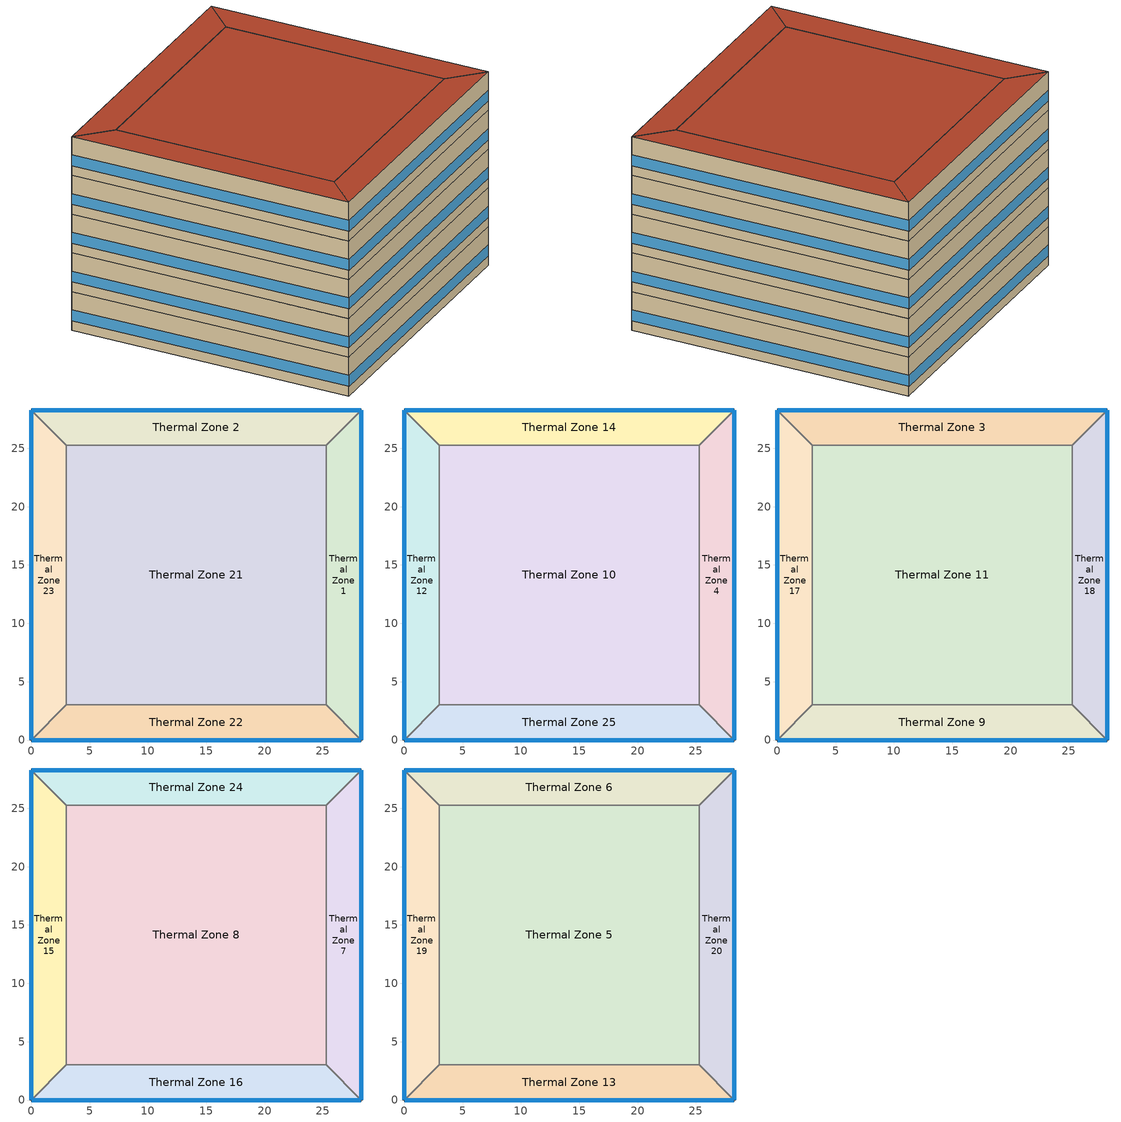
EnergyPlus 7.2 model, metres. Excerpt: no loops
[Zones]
Thermal Zone 2
 floor ground (000_ExtSlabCarpet_4in_ClimateZone 1-8): 0,28.28 28.28,28.28 25.28,25.28 3,25.28 z0
 wall outside (ASHRAE_189.1-2009_ExtWall_SteelFrame_ClimateZone 4-8): 28.28,28.28 0,28.28 z0:4
 wall to Thermal Zone 21 (000_Interior Wall): 3,25.28 25.28,25.28 z0:4
 wall to Thermal Zone 23 (000_Interior Wall): 0,28.28 3,25.28 z0:4
 wall to Thermal Zone 1 (000_Interior Wall): 25.28,25.28 28.28,28.28 z0:4
 window (ASHRAE_189.1-2009_ExtWindow_ClimateZone 4-5): 28.26,28.28 0.03,28.28 z1:2.12
Thermal Zone 22
 floor ground (000_ExtSlabCarpet_4in_ClimateZone 1-8): 28.28,0 0,0 3,3 25.28,3 z0
 wall outside (ASHRAE_189.1-2009_ExtWall_SteelFrame_ClimateZone 4-8): 0,0 28.28,0 z0:4
 wall to Thermal Zone 21 (000_Interior Wall): 25.28,3 3,3 z0:4
 wall to Thermal Zone 23 (000_Interior Wall): 3,3 0,0 z0:4
 wall to Thermal Zone 1 (000_Interior Wall): 28.28,0 25.28,3 z0:4
 window (ASHRAE_189.1-2009_ExtWindow_ClimateZone 4-5): 0.03,0 28.26,0 z1:2.12
Thermal Zone 21
 floor ground (000_ExtSlabCarpet_4in_ClimateZone 1-8): 3,3 3,25.28 25.28,25.28 25.28,3 z0
 wall to Thermal Zone 1 (000_Interior Wall): 25.28,3 25.28,25.28 z0:4
 wall to Thermal Zone 23 (000_Interior Wall): 3,25.28 3,3 z0:4
Thermal Zone 23
 floor ground (000_ExtSlabCarpet_4in_ClimateZone 1-8): 0,0 0,28.28 3,25.28 3,3 z0
 wall outside (ASHRAE_189.1-2009_ExtWall_SteelFrame_ClimateZone 4-8): 0,28.28 0,0 z0:4
 window (ASHRAE_189.1-2009_ExtWindow_ClimateZone 4-5): 0,28.26 0,0.03 z1:2.12
Thermal Zone 1
 floor ground (000_ExtSlabCarpet_4in_ClimateZone 1-8): 28.28,28.28 28.28,0 25.28,3 25.28,25.28 z0
 wall outside (ASHRAE_189.1-2009_ExtWall_SteelFrame_ClimateZone 4-8): 28.28,0 28.28,28.28 z0:4
 window (ASHRAE_189.1-2009_ExtWindow_ClimateZone 4-5): 28.28,0.03 28.28,28.26 z1:2.12
Thermal Zone 25
 floor to Thermal Zone 22 (000_Interior Floor): 28.28,0 0,0 3,3 25.28,3 z4
 wall outside (ASHRAE_189.1-2009_ExtWall_SteelFrame_ClimateZone 4-8): 0,0 28.28,0 z4:8
 wall to Thermal Zone 4 (000_Interior Wall): 28.28,0 25.28,3 z4:8
 wall to Thermal Zone 10 (000_Interior Wall): 25.28,3 3,3 z4:8
 wall to Thermal Zone 12 (000_Interior Wall): 3,3 0,0 z4:8
 window (ASHRAE_189.1-2009_ExtWindow_ClimateZone 4-5): 0.03,0 28.26,0 z5:6.12
Thermal Zone 4
 floor to Thermal Zone 1 (000_Interior Floor): 28.28,28.28 28.28,0 25.28,3 25.28,25.28 z4
 wall outside (ASHRAE_189.1-2009_ExtWall_SteelFrame_ClimateZone 4-8): 28.28,0 28.28,28.28 z4:8
 wall to Thermal Zone 10 (000_Interior Wall): 25.28,25.28 25.28,3 z4:8
 wall to Thermal Zone 14 (000_Interior Wall): 28.28,28.28 25.28,25.28 z4:8
 window (ASHRAE_189.1-2009_ExtWindow_ClimateZone 4-5): 28.28,0.03 28.28,28.26 z5:6.12
Thermal Zone 10
 floor to Thermal Zone 21 (000_Interior Floor): 3,3 3,25.28 25.28,25.28 25.28,3 z4
 wall to Thermal Zone 14 (000_Interior Wall): 25.28,25.28 3,25.28 z4:8
 wall to Thermal Zone 12 (000_Interior Wall): 3,25.28 3,3 z4:8
Thermal Zone 14
 floor to Thermal Zone 2 (000_Interior Floor): 0,28.28 28.28,28.28 25.28,25.28 3,25.28 z4
 wall outside (ASHRAE_189.1-2009_ExtWall_SteelFrame_ClimateZone 4-8): 28.28,28.28 0,28.28 z4:8
 wall to Thermal Zone 12 (000_Interior Wall): 0,28.28 3,25.28 z4:8
 window (ASHRAE_189.1-2009_ExtWindow_ClimateZone 4-5): 28.26,28.28 0.03,28.28 z5:6.12
Thermal Zone 12
 floor to Thermal Zone 23 (000_Interior Floor): 0,0 0,28.28 3,25.28 3,3 z4
 wall outside (ASHRAE_189.1-2009_ExtWall_SteelFrame_ClimateZone 4-8): 0,28.28 0,0 z4:8
 window (ASHRAE_189.1-2009_ExtWindow_ClimateZone 4-5): 0,28.26 0,0.03 z5:6.12
Thermal Zone 9
 floor to Thermal Zone 25 (000_Interior Floor): 28.28,0 0,0 3,3 25.28,3 z8
 wall outside (ASHRAE_189.1-2009_ExtWall_SteelFrame_ClimateZone 4-8): 0,0 28.28,0 z8:12
 wall to Thermal Zone 18 (000_Interior Wall): 28.28,0 25.28,3 z8:12
 wall to Thermal Zone 11 (000_Interior Wall): 25.28,3 3,3 z8:12
 wall to Thermal Zone 17 (000_Interior Wall): 3,3 0,0 z8:12
 window (ASHRAE_189.1-2009_ExtWindow_ClimateZone 4-5): 0.03,0 28.26,0 z9:10.12
Thermal Zone 3
 floor to Thermal Zone 14 (000_Interior Floor): 0,28.28 28.28,28.28 25.28,25.28 3,25.28 z8
 wall outside (ASHRAE_189.1-2009_ExtWall_SteelFrame_ClimateZone 4-8): 28.28,28.28 0,28.28 z8:12
 wall to Thermal Zone 17 (000_Interior Wall): 0,28.28 3,25.28 z8:12
 wall to Thermal Zone 11 (000_Interior Wall): 3,25.28 25.28,25.28 z8:12
 wall to Thermal Zone 18 (000_Interior Wall): 25.28,25.28 28.28,28.28 z8:12
 window (ASHRAE_189.1-2009_ExtWindow_ClimateZone 4-5): 28.26,28.28 0.03,28.28 z9:10.12
Thermal Zone 18
 floor to Thermal Zone 4 (000_Interior Floor): 28.28,28.28 28.28,0 25.28,3 25.28,25.28 z8
 wall outside (ASHRAE_189.1-2009_ExtWall_SteelFrame_ClimateZone 4-8): 28.28,0 28.28,28.28 z8:12
 wall to Thermal Zone 11 (000_Interior Wall): 25.28,25.28 25.28,3 z8:12
 window (ASHRAE_189.1-2009_ExtWindow_ClimateZone 4-5): 28.28,0.03 28.28,28.26 z9:10.12
Thermal Zone 17
 floor to Thermal Zone 12 (000_Interior Floor): 0,0 0,28.28 3,25.28 3,3 z8
 wall outside (ASHRAE_189.1-2009_ExtWall_SteelFrame_ClimateZone 4-8): 0,28.28 0,0 z8:12
 wall to Thermal Zone 11 (000_Interior Wall): 3,3 3,25.28 z8:12
 window (ASHRAE_189.1-2009_ExtWindow_ClimateZone 4-5): 0,28.26 0,0.03 z9:10.12
Thermal Zone 11
 floor to Thermal Zone 10 (000_Interior Floor): 3,3 3,25.28 25.28,25.28 25.28,3 z8
Thermal Zone 16
 floor to Thermal Zone 9 (000_Interior Floor): 28.28,0 0,0 3,3 25.28,3 z12
 wall outside (ASHRAE_189.1-2009_ExtWall_SteelFrame_ClimateZone 4-8): 0,0 28.28,0 z12:16
 wall to Thermal Zone 7 (000_Interior Wall): 28.28,0 25.28,3 z12:16
 wall to Thermal Zone 8 (000_Interior Wall): 25.28,3 3,3 z12:16
 wall to Thermal Zone 15 (000_Interior Wall): 3,3 0,0 z12:16
 window (ASHRAE_189.1-2009_ExtWindow_ClimateZone 4-5): 0.03,0 28.26,0 z13:14.12
Thermal Zone 8
 floor to Thermal Zone 11 (000_Interior Floor): 3,3 3,25.28 25.28,25.28 25.28,3 z12
 wall to Thermal Zone 15 (000_Interior Wall): 3,25.28 3,3 z12:16
 wall to Thermal Zone 7 (000_Interior Wall): 25.28,3 25.28,25.28 z12:16
 wall to Thermal Zone 24 (000_Interior Wall): 25.28,25.28 3,25.28 z12:16
Thermal Zone 7
 floor to Thermal Zone 18 (000_Interior Floor): 28.28,28.28 28.28,0 25.28,3 25.28,25.28 z12
 wall outside (ASHRAE_189.1-2009_ExtWall_SteelFrame_ClimateZone 4-8): 28.28,0 28.28,28.28 z12:16
 wall to Thermal Zone 24 (000_Interior Wall): 28.28,28.28 25.28,25.28 z12:16
 window (ASHRAE_189.1-2009_ExtWindow_ClimateZone 4-5): 28.28,0.03 28.28,28.26 z13:14.12
Thermal Zone 15
 floor to Thermal Zone 17 (000_Interior Floor): 0,0 0,28.28 3,25.28 3,3 z12
 wall outside (ASHRAE_189.1-2009_ExtWall_SteelFrame_ClimateZone 4-8): 0,28.28 0,0 z12:16
 wall to Thermal Zone 24 (000_Interior Wall): 3,25.28 0,28.28 z12:16
 window (ASHRAE_189.1-2009_ExtWindow_ClimateZone 4-5): 0,28.26 0,0.03 z13:14.12
Thermal Zone 24
 floor to Thermal Zone 3 (000_Interior Floor): 0,28.28 28.28,28.28 25.28,25.28 3,25.28 z12
 wall outside (ASHRAE_189.1-2009_ExtWall_SteelFrame_ClimateZone 4-8): 28.28,28.28 0,28.28 z12:16
 window (ASHRAE_189.1-2009_ExtWindow_ClimateZone 4-5): 28.26,28.28 0.03,28.28 z13:14.12
Thermal Zone 6
 floor to Thermal Zone 24 (000_Interior Floor): 0,28.28 28.28,28.28 25.28,25.28 3,25.28 z16
 wall outside (ASHRAE_189.1-2009_ExtWall_SteelFrame_ClimateZone 4-8): 28.28,28.28 0,28.28 z16:20
 wall to Thermal Zone 5 (000_Interior Wall): 3,25.28 25.28,25.28 z16:20
 wall to Thermal Zone 19 (000_Interior Wall): 0,28.28 3,25.28 z16:20
 wall to Thermal Zone 20 (000_Interior Wall): 25.28,25.28 28.28,28.28 z16:20
 window (ASHRAE_189.1-2009_ExtWindow_ClimateZone 4-5): 28.26,28.28 0.03,28.28 z17:18.12
 roof outside (ASHRAE_189.1-2009_ExtRoof_IEAD_ClimateZone 2-5): 3,25.28 25.28,25.28 28.28,28.28 0,28.28 z20
Thermal Zone 13
 floor to Thermal Zone 16 (000_Interior Floor): 28.28,0 0,0 3,3 25.28,3 z16
 wall outside (ASHRAE_189.1-2009_ExtWall_SteelFrame_ClimateZone 4-8): 0,0 28.28,0 z16:20
 wall to Thermal Zone 20 (000_Interior Wall): 28.28,0 25.28,3 z16:20
 wall to Thermal Zone 5 (000_Interior Wall): 25.28,3 3,3 z16:20
 wall to Thermal Zone 19 (000_Interior Wall): 3,3 0,0 z16:20
 window (ASHRAE_189.1-2009_ExtWindow_ClimateZone 4-5): 0.03,0 28.26,0 z17:18.12
 roof outside (ASHRAE_189.1-2009_ExtRoof_IEAD_ClimateZone 2-5): 25.28,3 3,3 0,0 28.28,0 z20
Thermal Zone 20
 floor to Thermal Zone 7 (000_Interior Floor): 28.28,28.28 28.28,0 25.28,3 25.28,25.28 z16
 wall outside (ASHRAE_189.1-2009_ExtWall_SteelFrame_ClimateZone 4-8): 28.28,0 28.28,28.28 z16:20
 wall to Thermal Zone 5 (000_Interior Wall): 25.28,25.28 25.28,3 z16:20
 window (ASHRAE_189.1-2009_ExtWindow_ClimateZone 4-5): 28.28,0.03 28.28,28.26 z17:18.12
 roof outside (ASHRAE_189.1-2009_ExtRoof_IEAD_ClimateZone 2-5): 25.28,25.28 25.28,3 28.28,0 28.28,28.28 z20
Thermal Zone 19
 floor to Thermal Zone 15 (000_Interior Floor): 0,0 0,28.28 3,25.28 3,3 z16
 wall outside (ASHRAE_189.1-2009_ExtWall_SteelFrame_ClimateZone 4-8): 0,28.28 0,0 z16:20
 wall to Thermal Zone 5 (000_Interior Wall): 3,3 3,25.28 z16:20
 window (ASHRAE_189.1-2009_ExtWindow_ClimateZone 4-5): 0,28.26 0,0.03 z17:18.12
 roof outside (ASHRAE_189.1-2009_ExtRoof_IEAD_ClimateZone 2-5): 3,3 3,25.28 0,28.28 0,0 z20
Thermal Zone 5
 floor to Thermal Zone 8 (000_Interior Floor): 3,3 3,25.28 25.28,25.28 25.28,3 z16
 roof outside (ASHRAE_189.1-2009_ExtRoof_IEAD_ClimateZone 2-5): 25.28,3 25.28,25.28 3,25.28 3,3 z20
[Site:Location]
San Francisco Intl Ap_CA_USA Design_Conditions: Latitude {deg}=37.62; Longitude {deg}=-122.4; Time Zone {hr}=-8; Elevation {m}=2
[SizingPeriod:DesignDay] Day of Month=21; Dry-Bulb Temperature Range Modifier Type=DefaultMultipliers; Barometric Pressure {Pa}=101301; Rain Indicator=No; Snow Indicator=No; Daylight Saving Time Indicator=No
Name | Month | Day Type | Maximum Dry-Bulb Temperature {C} | Daily Dry-Bulb Temperature Range {deltaC} | Humidity Condition Type | Wetbulb or DewPoint at Maximum Dry-Bulb {C} | Wind Speed {m/s} | Wind Direction {deg} | Solar Model Indicator | ASHRAE Clear Sky Optical Depth for Beam Irradiance (taub) | ASHRAE Clear Sky Optical Depth for Diffuse Irradiance (taud) | Sky Clearness
San Francisco Intl Ap Ann Clg 1% Condns DB=>MWB | 8 | SummerDesignDay | 25.7 | 8.5 | Wetbulb | 16.7 | 5.9 | 310 | ASHRAETau | 0.365 | 2.435
San Francisco Intl Ap Ann Clg 1% Condns WB=>MDB | 8 | SummerDesignDay | 23.9 | 8.5 | Wetbulb | 17.8 | 5.9 | 310 | ASHRAETau | 0.365 | 2.435
San Francisco Intl Ap Ann Htg 99.6% Condns DB | 1 | WinterDesignDay | 3.8 | 0 | Wetbulb | 3.8 | 2.2 | 150 | ASHRAEClearSky |  |  | 0
San Francisco Intl Ap Ann Clg 1% Condns DP=>MDB | 8 | SummerDesignDay | 19.2 | 8.5 | Dewpoint | 15.3 | 5.9 | 310 | ASHRAETau | 0.365 | 2.435
[Building]
Building 1
[Material] Thermal Absorptance=0.9
Name | Roughness | Thickness {m} | Conductivity {W/m-K} | Density {kg/m3} | Specific Heat {J/kg-K} | Solar Absorptance | Visible Absorptance
Roof Membrane | VeryRough | 0.0095 | 0.16 | 1121.29 | 1460 | 0.7 | 0.7
Metal Decking | MediumSmooth | 0.0015 | 45.006 | 7680 | 418.4 | 0.7 | 0.3
MAT-CC05 4 HW CONCRETE | Rough | 0.1016 | 1.311 | 2240 | 836.8 | 0.7 | 0.7
000_F16 Acoustic tile | MediumSmooth | 0.0191 | 0.06 | 368 | 590 | 0.7 | 0.7
Wall Insulation [39] | MediumRough | 0.1184 | 0.045 | 265 | 836.8 | 0.7 | 0.7
000_G01a 19mm gypsum board | MediumSmooth | 0.019 | 0.16 | 800 | 1090 | 0.7 | 0.7
1/2IN Gypsum | Smooth | 0.0127 | 0.16 | 784.9 | 830 | 0.92 | 0.92
Roof Insulation [21] | MediumRough | 0.2105 | 0.049 | 265 | 836.8 | 0.7 | 0.7
000_M11 100mm lightweight concrete | MediumRough | 0.1016 | 0.53 | 1280 | 840 | 0.7 | 0.7
[Material:AirGap]
Name | Thermal Resistance {m2-K/W}
000_F05 Ceiling air space resistance | 0.18
000_F04 Wall air space resistance | 0.15
[Material:NoMass] Thermal Absorptance=0.9; Solar Absorptance=0.7
Name | Roughness | Thermal Resistance {m2-K/W} | Visible Absorptance
CP02 CARPET PAD | VeryRough | 0.2165 | 0.8
MAT-SHEATH | Rough | 0.3626 | 0.7
[WindowMaterial:Glazing]
Theoretical Glass [207]: Optical Data Type=SpectralAverage; Thickness {m}=0.003; Solar Transmittance at Normal Incidence=0.3311; Front Side Solar Reflectance at Normal Incidence=0.6189; Back Side Solar Reflectance at Normal Incidence=0.6189; Visible Transmittance at Normal Incidence=0.44; Front Side Visible Reflectance at Normal Incidence=0.51; Back Side Visible Reflectance at Normal Incidence=0.51; Infrared Transmittance at Normal Incidence=0; Front Side Infrared Hemispherical Emissivity=0.9; Back Side Infrared Hemispherical Emissivity=0.9; Conductivity {W/m-K}=0.0133; Dirt Correction Factor for Solar and Visible Transmittance=1; Solar Diffusing=No
[Construction]
ASHRAE_189.1-2009_ExtWindow_ClimateZone 4-5: Theoretical Glass [207]
000_Interior Floor: 000_F16 Acoustic tile, 000_F05 Ceiling air space resistance, 000_M11 100mm lightweight concrete
ASHRAE_189.1-2009_ExtRoof_IEAD_ClimateZone 2-5: Roof Membrane, Roof Insulation [21], Metal Decking
ASHRAE_189.1-2009_ExtWall_SteelFrame_ClimateZone 4-8: MAT-SHEATH, Wall Insulation [39], 1/2IN Gypsum
000_ExtSlabCarpet_4in_ClimateZone 1-8: MAT-CC05 4 HW CONCRETE, CP02 CARPET PAD
000_Interior Wall: 000_G01a 19mm gypsum board, 000_F04 Wall air space resistance, 000_G01a 19mm gypsum board
[AvailabilityManager:Scheduled]
Name | Schedule
AvailabilityManager:Scheduled {bfd3f455-689f-4097-963f-434c9c705b67} | Schedule:Compact {f8a03b92-b38c-4a19-8058-2ccdf6596988}
AvailabilityManager:Scheduled {3bfed57d-9678-41d6-8c07-ebecc55b8957} | Schedule:Compact {56982a00-1ef0-46f4-984a-471721db7ab2}
[Zone]
Thermal Zone 25; Thermal Zone 16; Thermal Zone 6; Thermal Zone 9; Thermal Zone 8; Thermal Zone 2; Thermal Zone 22; Thermal Zone 13; Thermal Zone 20; Thermal Zone 3; Thermal Zone 4; Thermal Zone 21; Thermal Zone 23; Thermal Zone 1; Thermal Zone 7; Thermal Zone 10; Thermal Zone 18; Thermal Zone 17; Thermal Zone 19; Thermal Zone 11; Thermal Zone 14; Thermal Zone 12; Thermal Zone 15; Thermal Zone 5; Thermal Zone 24
[Schedule:Compact]
Schedule:Compact {f8a03b92-b38c-4a19-8058-2ccdf6596988}; Schedule:Compact {56982a00-1ef0-46f4-984a-471721db7ab2}: Through: 12/31, For: AllDays, Until: 24:00, 1
